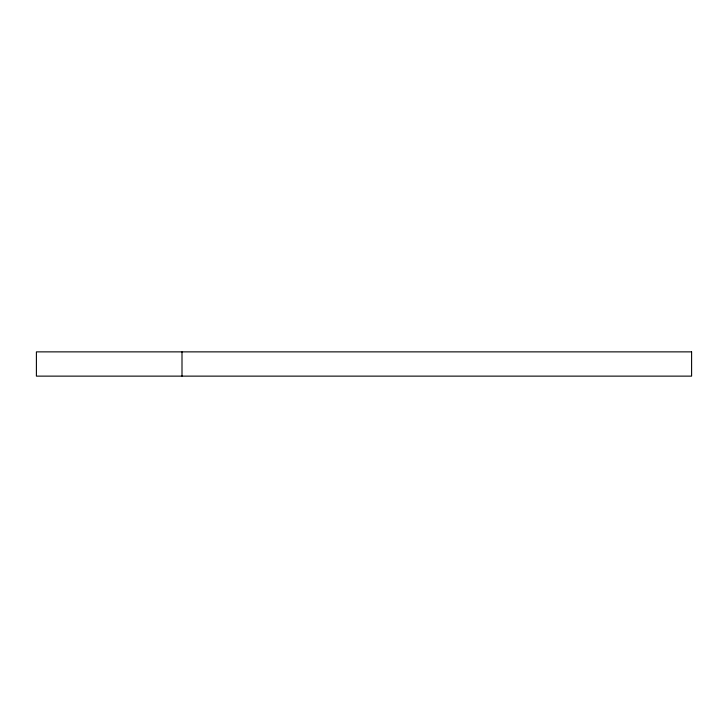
<?xml version="1.0" encoding="UTF-8"?>
<svg xmlns="http://www.w3.org/2000/svg" width="728" height="728" viewBox="0 0 728 728"><rect width="100%" height="100%" fill="white"/><g stroke="black" fill="none" stroke-linecap="round" stroke-linejoin="round"><path stroke-width="1.09" d="M182 351.87L182 376.13M691.6 351.87L36.4 351.87L36.4 376.13L691.6 376.13L691.6 351.87"/></g></svg>
